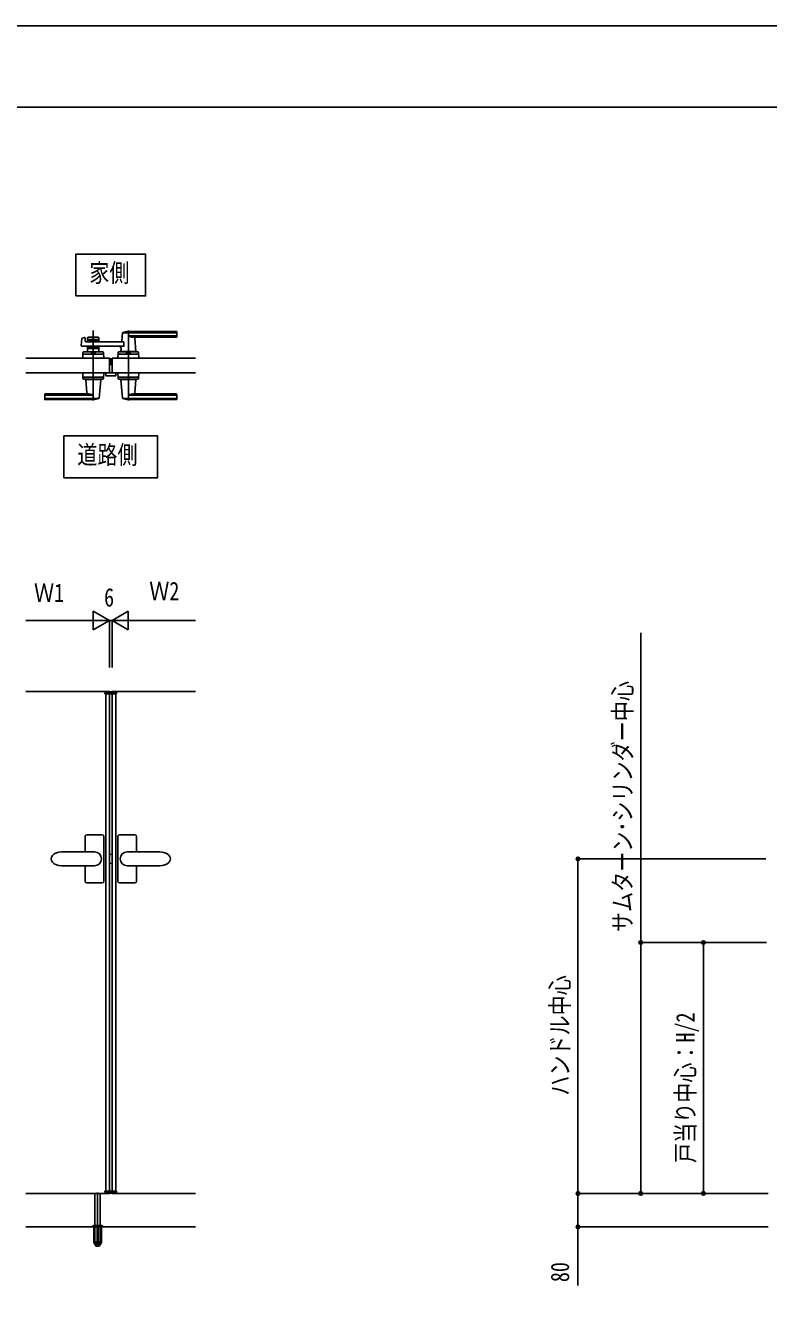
# Model space of a CAD drawing. Units: millimetres, scale not verified. Extents: x -4205 to 4205, y -2970 to 2970.
# Drawn here: x 1057 to 2833, y -101 to 2970 of the extents above; entities that cross this region are included whole.
import ezdxf
from ezdxf.enums import TextEntityAlignment as Align

# ---------------------------------------------------------------- set-up
doc = ezdxf.new("R2010")
doc.units = ezdxf.units.MM
doc.header["$LTSCALE"] = 12
for name, color, linetype in [('0-2_USER1', 3, 'Continuous'), ('0-3_YKK_12', 2, 'Continuous'), ('0-4_YKK_A1', 4, 'Continuous'), ('0-5_YKK_D', 6, 'Continuous'), ('0-6_YKK_ZWAK', 7, 'Continuous')]:
    doc.layers.add(name, color=color, linetype=linetype)
doc.styles.add('ＭＳ ゴシック', font='')
doc.styles.get('ＭＳ ゴシック').set_extended_font_data('MS Gothic')

msp = doc.modelspace()

# ---------------------------------------------------------------- linework, layer by layer
at = {"layer": '0-2_USER1'}
for points in [[(1176.82, 2324.08), (1176.82, 2424.08), (1343.22, 2424.08), (1343.22, 2324.08)], [(1148.02, 1889.08), (1148.02, 1989.08), (1372.02, 1989.08), (1372.02, 1889.08)]]:
    msp.add_lwpolyline(points, close=True, dxfattribs=at)
at = {"layer": '0-3_YKK_12'}
msp.add_line((1260.02, 2158), (1260.02, 2175), dxfattribs=at)
at = {"layer": '0-4_YKK_A1'}
for p, q in [((1189.19, 2205.66), (1190.41, 2221.07)), ((1191.92, 2222.85), (1197.34, 2224.2)), ((1198.58, 2223.28), (1198.97, 2215.45)), ((1291.58, 2214.5), (1199.97, 2214.5)), ((1204.52, 2223), (1204.52, 2214.5)), ((1204.52, 2220), (1231.52, 2220)), ((1229.52, 2225), (1206.52, 2225)), ((1206.52, 2216), (1215.61, 2216)), ((1217.67, 2217.65), (1216.31, 2216.29)), ((1218.02, 2241), (1218.02, 2074)), ((1218.38, 2217.65), (1219.73, 2216.29)), ((1220.44, 2216), (1229.52, 2216)), ((1231.52, 2223), (1231.52, 2214.5)), ((1287.97, 2235.39), (1286.27, 2216.31)), ((1417.02, 2235.98), (1288.23, 2235.98)), ((1302.02, 2241), (1302.02, 2074)), ((1417.02, 2239), (1302.02, 2239)), ((1417.02, 2228.33), (1302.02, 2228.33)), ((1416.02, 2225), (1317, 2225)), ((1317.19, 2222.81), (1319.99, 2191.32)), ((1418.02, 2227), (1418.02, 2238)), ((1193.46, 2188.07), (1193.02, 2175)), ((1240.75, 2185), (1195.29, 2185)), ((1195.45, 2190), (1240.59, 2190)), ((1204.52, 2203.5), (1204.52, 2190)), ((1204.52, 2198), (1231.52, 2198)), ((1231.52, 2190), (1204.52, 2190)), ((1206.52, 2202), (1215.61, 2202)), ((1217.67, 2200.35), (1216.31, 2201.71)), ((1218.38, 2200.35), (1219.73, 2201.71)), ((1220.44, 2202), (1229.52, 2202)), ((1222.52, 2187.2), (1222.52, 2190)), ((1231.52, 2203.5), (1231.52, 2190)), ((1242.58, 2188.07), (1243.02, 2175)), ((1277.46, 2188.07), (1277.02, 2175)), ((1324.75, 2185), (1279.29, 2185)), ((1324.59, 2190), (1279.45, 2190)), ((1320.02, 2190.99), (1284.02, 2190.99)), ((1284.02, 2190), (1284.02, 2190.99)), ((1284.65, 2198.05), (1284.05, 2191.32)), ((1319.69, 2190.99), (1284.35, 2190.99)), ((1287.02, 2190.99), (1284.85, 2190.99)), ((1297.52, 2187.2), (1297.52, 2190)), ((1319.69, 2190.99), (1317.02, 2190.99)), ((1320.02, 2190), (1320.02, 2190.99)), ((1326.58, 2188.07), (1327.02, 2175)), ((1257.02, 2175), (1057.02, 2175)), ((1193.02, 2175), (1243.02, 2175)), ((1263.02, 2175), (1463.02, 2175)), ((1327.02, 2175), (1277.02, 2175)), ((1193.46, 2126.93), (1193.02, 2140)), ((1193.02, 2140), (1243.02, 2140)), ((1195.29, 2130), (1240.75, 2130)), ((1195.45, 2125), (1240.59, 2125)), ((1200.02, 2125), (1200.02, 2124)), ((1200.02, 2124), (1236.02, 2124)), ((1202.85, 2092.18), (1200.04, 2123.67)), ((1232.07, 2079.6), (1235.99, 2123.67)), ((1236.02, 2125), (1236.02, 2124)), ((1242.58, 2126.93), (1243.02, 2140)), ((1248.02, 2140), (1248.02, 2133.5)), ((1248.02, 2140), (1272.02, 2140)), ((1249.02, 2132.5), (1271.02, 2132.5)), ((1272.02, 2140), (1272.02, 2133.5)), ((1277.46, 2126.93), (1277.02, 2140)), ((1327.02, 2140), (1277.02, 2140)), ((1324.75, 2130), (1279.29, 2130)), ((1324.59, 2125), (1279.45, 2125)), ((1284.02, 2125), (1284.02, 2124)), ((1320.02, 2124), (1284.02, 2124)), ((1287.97, 2079.6), (1284.05, 2123.67)), ((1317.19, 2092.18), (1320, 2123.67)), ((1320.02, 2125), (1320.02, 2124)), ((1326.58, 2126.93), (1327.02, 2140)), ((1104.02, 2090), (1203.04, 2090)), ((1416.02, 2090), (1317, 2090)), ((1102.02, 2088), (1102.02, 2077)), ((1103.02, 2086.67), (1218.02, 2086.67)), ((1103.02, 2079.02), (1231.81, 2079.02)), ((1103.02, 2076), (1218.02, 2076)), ((1417.02, 2079.02), (1288.23, 2079.02)), ((1417.02, 2086.67), (1302.02, 2086.67)), ((1417.02, 2076), (1302.02, 2076)), ((1418.02, 2088), (1418.02, 2077)), ((1246.12, 1372.63), (1246.33, 1376.68)), ((1246.12, 1372.63), (1273.92, 1372.63)), ((1272.71, 1377.63), (1247.33, 1377.63)), ((1248.02, 1374.63), (1272.02, 1374.63)), ((1248.02, 1374.63), (1248.02, 1372.63)), ((1248.02, 1372.63), (1248.02, 183.63)), ((1272.02, 1374.63), (1272.02, 1372.63)), ((1272.02, 1372.63), (1272.02, 183.63)), ((1273.92, 1372.63), (1273.71, 1376.68)), ((1198.52, 994.63), (1198.52, 1031.63)), ((1202.52, 1035.63), (1239.52, 1035.63)), ((1243.52, 1031.63), (1243.52, 924.63)), ((1276.52, 1031.63), (1276.52, 924.63)), ((1317.52, 1035.63), (1280.52, 1035.63)), ((1321.52, 994.63), (1321.52, 1031.63)), ((1221.02, 994.63), (1142.52, 994.63)), ((1257.02, 988.85), (1263.02, 989.06)), ((1299.02, 994.63), (1377.52, 994.63)), ((1221.02, 961.63), (1142.52, 961.63)), ((1198.52, 924.63), (1198.52, 961.63)), ((1257.02, 967.41), (1263.02, 967.2)), ((1299.02, 961.63), (1377.52, 961.63)), ((1321.52, 924.63), (1321.52, 961.63)), ((1239.52, 920.63), (1202.52, 920.63)), ((1280.52, 920.63), (1317.52, 920.63)), ((1222.02, 101.13), (1222.02, 178.13)), ((1228.52, 180.13), (1228.52, 50.13)), ((1235.02, 101.13), (1235.02, 178.13)), ((1246.12, 183.63), (1273.92, 183.63)), ((1246.12, 183.63), (1246.33, 179.58)), ((1272.71, 178.63), (1247.33, 178.63)), ((1248.02, 181.63), (1248.02, 183.63)), ((1248.02, 181.63), (1272.02, 181.63)), ((1272.02, 181.63), (1272.02, 183.63)), ((1273.92, 183.63), (1273.71, 179.58)), ((1057.02, 98.13), (1463.02, 98.13)), ((1215.52, 98.97), (1215.52, 98.13)), ((1215.52, 98.13), (1241.52, 98.13)), ((1215.81, 99.67), (1241.23, 99.67)), ((1219.52, 101.13), (1216.18, 99.91)), ((1219.27, 98.13), (1219.27, 61.1)), ((1219.52, 101.13), (1237.52, 101.13)), ((1219.83, 98.13), (1219.83, 60.13)), ((1220.69, 101.13), (1221.19, 100.63)), ((1221.52, 63.07), (1221.19, 100.63)), ((1221.19, 100.63), (1235.85, 100.63)), ((1227.52, 98.13), (1227.52, 60.13)), ((1229.52, 98.13), (1229.52, 60.13)), ((1235.02, 101.13), (1235.02, 62.33)), ((1235.52, 63.07), (1235.85, 100.63)), ((1236.35, 101.13), (1235.85, 100.63)), ((1237.21, 98.13), (1237.21, 60.13)), ((1237.52, 101.13), (1240.86, 99.91)), ((1237.77, 98.13), (1237.77, 61.1)), ((1241.52, 98.97), (1241.52, 98.13)), ((1222.07, 62.01), (1222.07, 62.33)), ((1222.07, 62.01), (1234.97, 62.01)), ((1234.97, 62.33), (1234.97, 62.01)), ((1219.27, 61.1), (1224.16, 52.63)), ((1219.83, 60.13), (1227.52, 60.13)), ((1225.03, 52.13), (1232.01, 52.13)), ((1227.52, 61.1), (1229.52, 61.1)), ((1229.52, 60.13), (1237.21, 60.13)), ((1237.77, 61.1), (1232.88, 52.63))]:
    msp.add_line(p, q, dxfattribs=at)
for points in [[(1291.58, 2214.5), (1291.58, 2203.5), (1191.19, 2203.5)], [(1222.52, 2187.2), (1213.52, 2187.2), (1213.52, 2190)], [(1297.52, 2187.2), (1306.52, 2187.2), (1306.52, 2190)], [(1257.02, 2175), (1257.02, 2140), (1057.02, 2140)], [(1263.02, 2175), (1263.02, 2140), (1463.02, 2140)], [(1057.02, 1378.13), (1257.02, 1378.13), (1257.02, 178.13), (1057.02, 178.13)], [(1463.02, 1378.13), (1263.02, 1378.13), (1263.02, 178.13), (1463.02, 178.13)], [(1235.02, 62.33), (1222.02, 62.33), (1222.02, 101.13)]]:
    msp.add_lwpolyline(points, dxfattribs=at)
for centre, radius, start, end in [((1192.4, 2220.91), 2, 104.03624, 175.49449), ((1197.58, 2223.23), 1, 2.86241, 104.03624), ((1199.97, 2215.5), 1, 182.86241, 270), ((1206.52, 2223), 2, 90, 180), ((1206.52, 2218), 2, 180, 270), ((1215.61, 2217), 1, 270, 315), ((1218.02, 2217.29), 0.5, 45, 135), ((1220.44, 2217), 1, 225, 270), ((1229.52, 2223), 2, 0, 90), ((1229.52, 2218), 2, 270, 0), ((1284.28, 2216.49), 2, 270, 354.91858), ((1288.96, 2235.31), 1, 113.30607, 174.91858), ((1302.02, 2205), 34, 90, 113.30607), ((1315.81, 2254.98), 30, 242.63879, 272.27092), ((1319.18, 2223), 2, 90, 185.08142), ((1416.02, 2227), 2, 270, 0), ((1417.02, 2238), 1, 0, 90), ((1417.02, 2234.98), 1, 0, 90), ((1417.02, 2229.33), 1, 270, 0), ((1191.19, 2205.5), 2, 175.49449, 270), ((1195.29, 2183), 2, 90, 178.09085), ((1195.45, 2188), 2, 90, 178.09085), ((1206.52, 2200), 2, 90, 180), ((1215.61, 2201), 1, 45, 90), ((1218.02, 2200.71), 0.5, 225, 315), ((1220.44, 2201), 1, 90, 135), ((1229.52, 2200), 2, 0, 90), ((1240.59, 2188), 2, 1.90915, 90), ((1240.75, 2183), 2, 1.90915, 90), ((1279.29, 2183), 2, 90, 178.09085), ((1279.45, 2188), 2, 90, 178.09085), ((1279.67, 2198.49), 5, 354.91858, 90), ((1284.35, 2191.29), 0.3, 174.91858, 270), ((1319.69, 2191.29), 0.3, 270, 5.08142), ((1324.59, 2188), 2, 1.90915, 90), ((1324.75, 2183), 2, 1.90915, 90), ((1195.29, 2132), 2, 181.90915, 270), ((1195.45, 2127), 2, 181.90915, 270), ((1200.34, 2123.7), 0.3, 90, 185.08142), ((1235.69, 2123.7), 0.3, 354.91858, 90), ((1240.59, 2127), 2, 270, 358.09085), ((1240.75, 2132), 2, 270, 358.09085), ((1249.02, 2133.5), 1, 180, 270), ((1271.02, 2133.5), 1, 270, 360), ((1279.29, 2132), 2, 181.90915, 270), ((1279.45, 2127), 2, 181.90915, 270), ((1284.35, 2123.7), 0.3, 90, 185.08142), ((1319.7, 2123.7), 0.3, 354.91858, 90), ((1324.59, 2127), 2, 270, 358.09085), ((1324.75, 2132), 2, 270, 358.09085), ((1104.02, 2088), 2, 90, 180), ((1200.85, 2092), 2, 270, 5.08142), ((1204.23, 2060.02), 30, 62.63879, 92.27092), ((1315.81, 2060.02), 30, 87.72908, 117.36121), ((1319.19, 2092), 2, 174.91858, 270), ((1416.02, 2088), 2, 0, 90), ((1103.02, 2085.67), 1, 90, 180), ((1103.02, 2080.02), 1, 180, 270), ((1103.02, 2077), 1, 180, 270), ((1218.02, 2110), 34, 270, 293.30607), ((1231.07, 2079.69), 1, 293.30607, 354.91858), ((1288.97, 2079.69), 1, 185.08142, 246.69393), ((1302.02, 2110), 34, 246.69393, 270), ((1417.02, 2085.67), 1, 0, 90), ((1417.02, 2080.02), 1, 270, 0), ((1417.02, 2077), 1, 270, 0), ((1247.33, 1376.63), 1, 90, 177), ((1272.71, 1376.63), 1, 3, 90), ((1202.52, 1031.63), 4, 90, 180), ((1239.52, 1031.63), 4, 0, 90), ((1280.52, 1031.63), 4, 90, 180), ((1317.52, 1031.63), 4, 0, 90), ((1221.02, 978.13), 16.5, 270, 90), ((1299.02, 978.13), 16.5, 90, 270), ((1202.52, 924.63), 4, 180, 270), ((1239.52, 924.63), 4, 270, 0), ((1280.52, 924.63), 4, 180, 270), ((1317.52, 924.63), 4, 270, 0), ((1247.33, 179.63), 1, 183, 270), ((1272.71, 179.63), 1, 270, 357), ((1216.52, 98.97), 1, 110, 180), ((1240.52, 98.97), 1, 0, 70), ((1228.52, 63.13), 7, 180.5, 359.5), ((1228.52, 65.43), 7.3, 207.94179, 270), ((1228.52, 65.43), 7.3, 270, 332.05821), ((1225.03, 53.13), 1, 210, 270), ((1232.01, 53.13), 1, 270, 330)]:
    msp.add_arc(centre, radius, start, end, dxfattribs=at)
for centre, start_param, end_param in [((1142.52, 978.13), 1.5707963, 4.712389), ((1377.52, 978.13), 4.712389, 7.8539816)]:
    msp.add_ellipse(centre, major_axis=(25, 0), ratio=0.66, start_param=start_param, end_param=end_param, dxfattribs=at)
at = {"layer": '0-5_YKK_D'}
for p, q in [((1257.02, 1548.13), (1218.05, 1570.63)), ((1218.05, 1570.63), (1218.05, 1525.63)), ((1263.02, 1548.13), (1301.99, 1570.63)), ((1301.99, 1525.63), (1301.99, 1570.63)), ((1212.02, 1548.13), (1057.02, 1548.13)), ((1257.02, 1548.13), (1179.08, 1548.13)), ((1257.02, 1548.13), (1218.05, 1525.63)), ((1257.02, 1548.13), (1240.02, 1548.13)), ((1257.02, 1435.25), (1257.02, 1549.13)), ((1257.02, 1435.25), (1257.02, 1549.13)), ((1257.02, 1548.13), (1263.02, 1548.13)), ((1263.02, 1435.25), (1263.02, 1549.13)), ((1263.02, 1435.25), (1263.02, 1549.13)), ((1263.02, 1548.13), (1280.02, 1548.13)), ((1263.02, 1548.13), (1301.99, 1525.63)), ((1263.02, 1548.13), (1340.96, 1548.13)), ((1308.02, 1548.13), (1463.02, 1548.13)), ((2826.31, 978.13), (2376.31, 978.13)), ((2377.31, 978.13), (2377.31, 178.13)), ((2817.86, 778.13), (2526.31, 778.13)), ((2827.86, 778.13), (2676.31, 778.13)), ((2677.31, 778.13), (2677.31, 178.13)), ((2826.31, 178.13), (2376.31, 178.13)), ((2826.31, 178.13), (2376.31, 178.13)), ((2826.31, 178.13), (2526.31, 178.13)), ((2832.02, 178.13), (2676.31, 178.13)), ((2832.02, 98.13), (2376.31, 98.13))]:
    msp.add_line(p, q, dxfattribs=at)
for points in [[(2527.31, 178.13), (2527.31, 778.13), (2527.31, 1518.33)], [(2377.31, 178.13), (2377.31, 98.13), (2377.31, -41.87)]]:
    msp.add_lwpolyline(points, dxfattribs=at)
for centre in [(2377.31, 978.13), (2527.31, 778.13), (2677.31, 778.13), (2377.31, 178.13), (2527.31, 178.13), (2677.31, 178.13), (2377.31, 98.13)]:
    msp.add_circle(centre, 4.25, dxfattribs=at)
at = {"layer": '0-6_YKK_ZWAK'}
msp.add_line((3895.02, 2775), (-3904.98, 2775), dxfattribs=at)
msp.add_lwpolyline([(-4205, -2970), (4205, -2970), (4205, 2970), (-4205, 2970)], close=True, dxfattribs=at)

# ---------------------------------------------------------------- texts
at = {"layer": '0-2_USER1', "style": 'ＭＳ ゴシック', "width": 0.8}
for s, p in [('家側', (1208.82, 2344.08)), ('道路側', (1180.02, 1909.08))]:
    msp.add_text(s, height=43.99, dxfattribs=at).set_placement(p, align=Align.BOTTOM_LEFT)
at = {"layer": '0-5_YKK_D', "style": 'ＭＳ ゴシック', "width": 0.8}
for s, p in [('Ｗ1', (1076.49, 1579.13)), ('Ｗ2', (1352.09, 1583.23)), ('6', (1244.02, 1568.13))]:
    msp.add_text(s, height=43.99, dxfattribs=at).set_placement(p, align=Align.BOTTOM_LEFT)
for s, p in [('サムターン･シリンダー中心', (2519.31, 803.13)), ('ハンドル中心', (2369.31, 411.73)), ('戸当り中心：H/2', (2669.31, 250.93)), ('80', (2369.31, -33.87))]:
    msp.add_text(s, height=43.99, rotation=90, dxfattribs=at).set_placement(p, align=Align.BOTTOM_LEFT)

doc.saveas('drawing.dxf')
